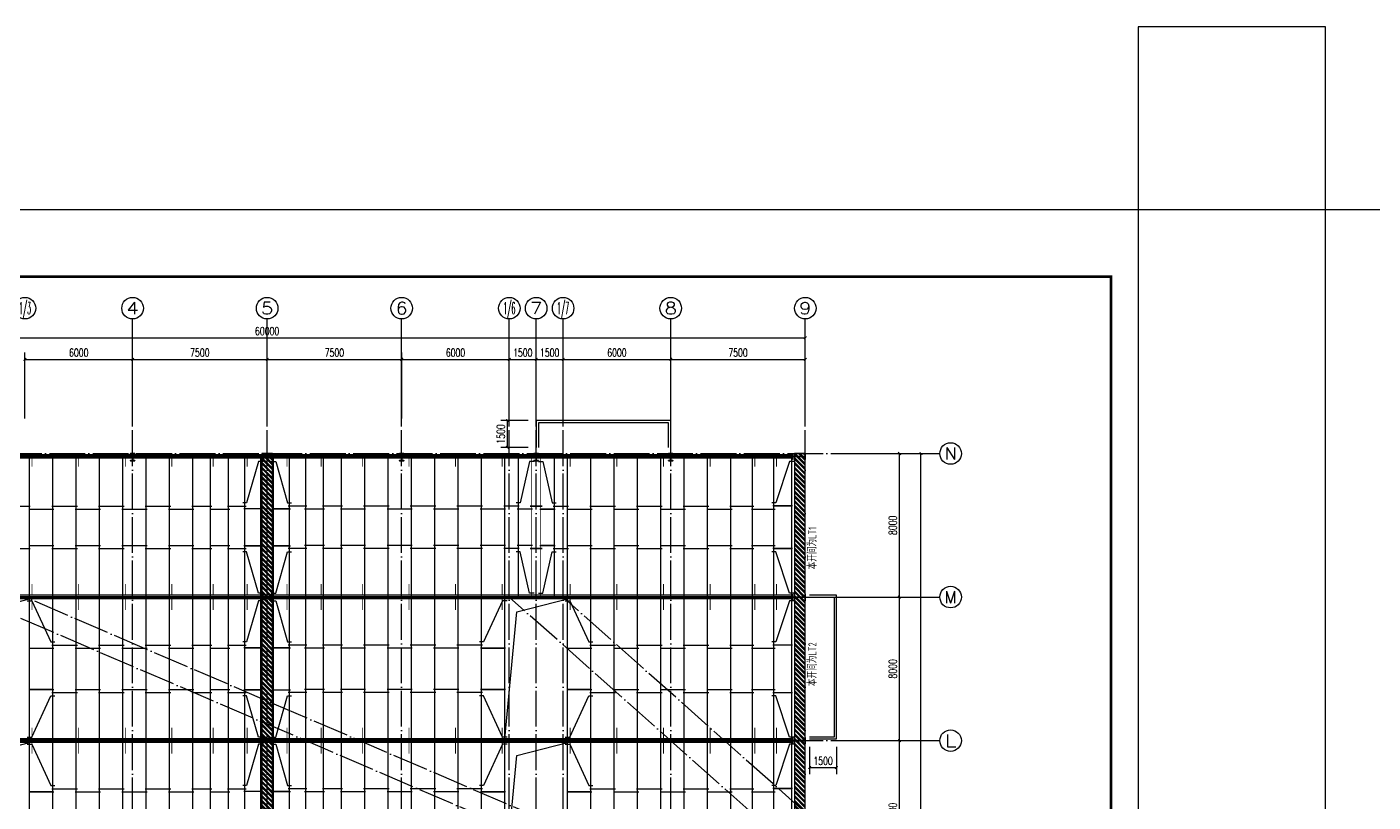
# Model space of a CAD drawing. Extents: x 14475413 to 15955882, y -732572 to -282951.
# Drawn here: x 15319246 to 15394287, y -499855 to -456657 of the extents above; entities that cross this region are included whole.
import ezdxf
from ezdxf.enums import TextEntityAlignment as Align

# ---------------------------------------------------------------- set-up
doc = ezdxf.new("R2010")
doc.units = 0
doc.header["$LTSCALE"] = 1000
doc.header["$MEASUREMENT"] = 0
doc.linetypes.add('DOTE', pattern=[2.42, 2, -0.2, 0.02, -0.2])
for name, color, linetype in [('3T_WOOD', 21, 'Continuous'), ('AXIS', 3, 'Continuous'), ('AXIS_TEXT', 7, 'Continuous'), ('BALCONY', 6, 'Continuous'), ('DOTE', 1, 'DOTE'), ('PUB_DIM', 3, 'Continuous'), ('SURFACE', 6, 'Continuous'), ('TEXT', 7, 'Continuous'), ('TK', 4, 'Continuous'), ('屋面隅撑', 7, 'Continuous'), ('檩条拉条', 253, 'Continuous')]:
    doc.layers.add(name, color=color, linetype=linetype)
doc.layers.add('Pkpm_柱子', color=3, linetype='Continuous', lineweight=35)
doc.styles.add('_TCH_AXIS', font='COMPLEX', dxfattribs={"bigfont": 'GBCBIG'})
doc.styles.add('_TCH_DIM_T3', font='SIMPLEX', dxfattribs={"width": 0.705882, "bigfont": 'GBCBIG'})
doc.styles.add('COMPLEX', font='COMPLEX')
doc.styles.add('TSSD_Label', font='tssdeng.shx', dxfattribs={"width": 0.7, "bigfont": 'hztxt.shx'})
doc.dimstyles.new('_TCH_ARCH&&150', dxfattribs={"dimtxt": 446.25, "dimasz": 150, "dimexe": 375, "dimexo": 450, "dimgap": 150, "dimtad": 1, "dimdec": 0, "dimzin": 0, "dimdsep": 46, "dimtxsty": '_TCH_DIM_T3', "dimblk": 'ARCHTICK', "dimcen": 0.09, "dimclrt": 7, "dimazin": 2, "dimtfac": 1, "dimtdec": 0, "dimtix": 1, "dimtmove": 2, "dimatfit": 3, "dimfxl": 0, "dimtolj": 1, "dimtzin": 0, "dimarcsym": 0})

# ---------------------------------------------------------------- blocks, each defined once
blk = doc.blocks.new('GeYuanFrame_71740722', base_point=(20.09, 4.53))
at = {"layer": 'TK'}
blk.add_lwpolyline([(20.09, 4.53), (20.09, 598.53), (1071.09, 598.53), (1071.09, 4.53)], close=True, dxfattribs=at)
at = {"layer": 'TK', "const_width": 1}
blk.add_lwpolyline([(45.09, 588.53), (1061.09, 588.53), (1061.09, 14.53), (45.09, 14.53)], close=True, dxfattribs=at)
blk = doc.blocks.new('2Q32Q321321321')
at = {"color": 35, "linetype": 'ByBlock', "ltscale": 3}
for p, q in [((15282933, -921496), (15224333, -921496)), ((15282933, -921576), (15224333, -921576)), ((15282933, -921616), (15224333, -921616)), ((15282933, -921696), (15224333, -921696))]:
    blk.add_line(p, q, dxfattribs=at)
blk = doc.blocks.new('_ArchTick')
at = {"color": 0, "linetype": 'ByBlock', "const_width": 0.4}
blk.add_lwpolyline([(-0.5, -0.5), (0.5, 0.5)], dxfattribs=at)
blk = doc.blocks.new('*D1727')
at = {"layer": 'Defpoints', "color": 0}
for p in [(14829123, -206480), (14830723, -206480), (14830723, -207980)]:
    blk.add_point(p, dxfattribs=at)
at = {"layer": 'PUB_DIM', "color": 0, "lineweight": -2}
for p, q in [((14830273, -206480), (14828748, -206480)), ((14829123, -207980), (14829123, -206480)), ((14830273, -207980), (14828748, -207980))]:
    blk.add_line(p, q, dxfattribs=at)
at = {"layer": 'PUB_DIM', "color": 0, "lineweight": -2, "xscale": 150, "yscale": 150, "zscale": 150}
for p, rotation in [((14829123, -206480), 90), ((14829123, -207980), 270)]:
    blk.add_blockref('_ArchTick', p, dxfattribs=dict(at, rotation=rotation))
at = {"layer": 'PUB_DIM', "color": 7, "insert": (14828749, -207230), "char_height": 446.2, "attachment_point": 5, "rotation": 90, "style": '_TCH_DIM_T3'}
blk.add_mtext('\\A1;1500', dxfattribs=at)
blk = doc.blocks.new('*D1728')
at = {"layer": 'Defpoints', "color": 0}
for p in [(14845963, -224220), (14847463, -224220), (14847463, -225820)]:
    blk.add_point(p, dxfattribs=at)
at = {"layer": 'PUB_DIM', "color": 0, "lineweight": -2}
for p, q in [((14845963, -224670), (14845963, -226195)), ((14847463, -224670), (14847463, -226195)), ((14845963, -225820), (14847463, -225820))]:
    blk.add_line(p, q, dxfattribs=at)
at = {"layer": 'PUB_DIM', "color": 0, "lineweight": -2, "xscale": 150, "yscale": 150, "zscale": 150, "rotation": 180}
blk.add_blockref('_ArchTick', (14845963, -225820), dxfattribs=at)
at = {"layer": 'PUB_DIM', "color": 0, "lineweight": -2, "xscale": 150, "yscale": 150, "zscale": 150}
blk.add_blockref('_ArchTick', (14847463, -225820), dxfattribs=at)
at = {"layer": 'PUB_DIM', "color": 7, "insert": (14846713, -225447), "char_height": 446.2, "attachment_point": 5, "style": '_TCH_DIM_T3'}
blk.add_mtext('\\A1;1500', dxfattribs=at)
blk = doc.blocks.new('W34E2Q21321')
at = {"color": 2}
for p, q in [((15303347, -459379), (15304442, -459379)), ((15305628, -459552), (15304320, -459552)), ((15306841, -459385), (15305510, -459385)), ((15308128, -459552), (15306720, -459552)), ((15309441, -459385), (15308010, -459385)), ((15310728, -459552), (15309320, -459552)), ((15312041, -459385), (15310610, -459385)), ((15313328, -459552), (15311920, -459552)), ((15314641, -459385), (15313210, -459385)), ((15315928, -459552), (15314520, -459552)), ((15316691, -459385), (15315838, -459385)), ((15317428, -459552), (15316579, -459552)), ((15317935, -459385), (15317294, -459385)), ((15317935, -459385), (15317294, -459385)), ((15317935, -459385), (15317294, -459385)), ((15317935, -459385), (15317294, -459385)), ((15317298, -459385), (15317939, -459385)), ((15317298, -459385), (15317939, -459385)), ((15317298, -459385), (15317939, -459385)), ((15317298, -459385), (15317939, -459385)), ((15317954, -459385), (15317313, -459385)), ((15317954, -459385), (15317313, -459385)), ((15317954, -459385), (15317313, -459385)), ((15317954, -459385), (15317313, -459385)), ((15317954, -459385), (15317313, -459385)), ((15317954, -459385), (15317313, -459385)), ((15317954, -459385), (15317313, -459385)), ((15317954, -459385), (15317313, -459385)), ((15317317, -459385), (15317958, -459385)), ((15317317, -459385), (15317958, -459385)), ((15317317, -459385), (15317958, -459385)), ((15317317, -459385), (15317958, -459385)), ((15317317, -459385), (15317958, -459385)), ((15317317, -459385), (15317958, -459385)), ((15317317, -459385), (15317958, -459385)), ((15317317, -459385), (15317958, -459385)), ((15317973, -459385), (15317332, -459385)), ((15317973, -459385), (15317332, -459385)), ((15317973, -459385), (15317332, -459385)), ((15317973, -459385), (15317332, -459385)), ((15317336, -459385), (15317977, -459385)), ((15317336, -459385), (15317977, -459385)), ((15317336, -459385), (15317977, -459385)), ((15317336, -459385), (15317977, -459385)), ((15317843, -459552), (15318692, -459552)), ((15318580, -459385), (15319434, -459385)), ((15319343, -459552), (15320752, -459552)), ((15320630, -459385), (15322061, -459385)), ((15321943, -459552), (15323352, -459552)), ((15323230, -459385), (15324661, -459385)), ((15324543, -459552), (15325952, -459552)), ((15325830, -459385), (15327261, -459385)), ((15327143, -459552), (15328552, -459552)), ((15328430, -459385), (15329556, -459385)), ((15329437, -459552), (15330548, -459552)), ((15330430, -459385), (15331471, -459385)), ((15332324, -459537), (15331329, -459537)), ((15303347, -461758), (15304442, -461758)), ((15305628, -461580), (15304320, -461580)), ((15306841, -461747), (15305510, -461747)), ((15308128, -461580), (15306720, -461580)), ((15309441, -461747), (15308010, -461747)), ((15310728, -461580), (15309320, -461580)), ((15312041, -461747), (15310610, -461747)), ((15313328, -461580), (15311920, -461580)), ((15314641, -461747), (15313210, -461747)), ((15315928, -461580), (15314520, -461580)), ((15316691, -461747), (15315838, -461747)), ((15317428, -461580), (15316579, -461580)), ((15317935, -461747), (15317294, -461747)), ((15317935, -461747), (15317294, -461747)), ((15317935, -461747), (15317294, -461747)), ((15317935, -461747), (15317294, -461747)), ((15317298, -461747), (15317939, -461747)), ((15317298, -461747), (15317939, -461747)), ((15317298, -461747), (15317939, -461747)), ((15317298, -461747), (15317939, -461747)), ((15317954, -461747), (15317313, -461747)), ((15317954, -461747), (15317313, -461747)), ((15317954, -461747), (15317313, -461747)), ((15317954, -461747), (15317313, -461747)), ((15317954, -461747), (15317313, -461747)), ((15317954, -461747), (15317313, -461747)), ((15317954, -461747), (15317313, -461747)), ((15317954, -461747), (15317313, -461747)), ((15317317, -461747), (15317958, -461747)), ((15317317, -461747), (15317958, -461747)), ((15317317, -461747), (15317958, -461747)), ((15317317, -461747), (15317958, -461747)), ((15317317, -461747), (15317958, -461747)), ((15317317, -461747), (15317958, -461747)), ((15317317, -461747), (15317958, -461747)), ((15317317, -461747), (15317958, -461747)), ((15317973, -461747), (15317332, -461747)), ((15317973, -461747), (15317332, -461747)), ((15317973, -461747), (15317332, -461747)), ((15317973, -461747), (15317332, -461747)), ((15317336, -461747), (15317977, -461747)), ((15317336, -461747), (15317977, -461747)), ((15317336, -461747), (15317977, -461747)), ((15317336, -461747), (15317977, -461747)), ((15317843, -461580), (15318692, -461580)), ((15318580, -461747), (15319434, -461747)), ((15319343, -461580), (15320752, -461580)), ((15320630, -461747), (15322061, -461747)), ((15321943, -461580), (15323352, -461580)), ((15323230, -461747), (15324661, -461747)), ((15324543, -461580), (15325952, -461580)), ((15325830, -461747), (15327261, -461747)), ((15327143, -461580), (15328552, -461580)), ((15328430, -461747), (15329556, -461747)), ((15329437, -461580), (15330548, -461580)), ((15330430, -461747), (15331471, -461747)), ((15332324, -461604), (15331329, -461604))]:
    blk.add_line(p, q, dxfattribs=at)
at = {"ltscale": 0.5}
for points in [[(15303259, -456900), (15303512, -456900), (15304277, -459200), (15304494, -459200)], [(15317516, -456900), (15317263, -456900), (15316744, -459200), (15316527, -459200)], [(15317755, -456900), (15318008, -456900), (15318527, -459200), (15318744, -459200)], [(15332412, -456900), (15332159, -456900), (15331494, -459200), (15331277, -459200)], [(15303259, -464232), (15303512, -464232), (15304277, -461932), (15304494, -461932)], [(15317516, -464232), (15317263, -464232), (15316744, -461932), (15316527, -461932)], [(15317755, -464232), (15318008, -464232), (15318527, -461932), (15318744, -461932)], [(15332412, -464232), (15332159, -464232), (15331494, -461932), (15331277, -461932)]]:
    blk.add_lwpolyline(points, dxfattribs=at)
at = {"layer": '檩条拉条', "color": 2, "const_width": 80}
for points in [[(15304386, -459379), (15303386, -459379)], [(15316636, -459552), (15317390, -459552)], [(15317857, -459385), (15317357, -459385)], [(15317857, -459385), (15317357, -459385)], [(15317876, -459385), (15317376, -459385)], [(15317876, -459385), (15317376, -459385)], [(15317876, -459385), (15317376, -459385)], [(15317876, -459385), (15317376, -459385)], [(15317376, -459385), (15317876, -459385)], [(15317376, -459385), (15317876, -459385)], [(15317395, -459385), (15317895, -459385)], [(15317395, -459385), (15317895, -459385)], [(15317895, -459385), (15317395, -459385)], [(15317895, -459385), (15317395, -459385)], [(15317395, -459385), (15317895, -459385)], [(15317395, -459385), (15317895, -459385)], [(15317415, -459385), (15317915, -459385)], [(15317415, -459385), (15317915, -459385)], [(15318636, -459552), (15317882, -459552)], [(15331386, -459537), (15332286, -459537)], [(15304386, -461758), (15303386, -461758)], [(15316636, -461580), (15317390, -461580)], [(15317857, -461747), (15317357, -461747)], [(15317857, -461747), (15317357, -461747)], [(15317876, -461747), (15317376, -461747)], [(15317876, -461747), (15317376, -461747)], [(15317876, -461747), (15317376, -461747)], [(15317876, -461747), (15317376, -461747)], [(15317376, -461747), (15317876, -461747)], [(15317376, -461747), (15317876, -461747)], [(15317395, -461747), (15317895, -461747)], [(15317395, -461747), (15317895, -461747)], [(15317895, -461747), (15317395, -461747)], [(15317895, -461747), (15317395, -461747)], [(15317395, -461747), (15317895, -461747)], [(15317395, -461747), (15317895, -461747)], [(15317415, -461747), (15317915, -461747)], [(15317415, -461747), (15317915, -461747)], [(15318636, -461580), (15317882, -461580)], [(15331386, -461604), (15332286, -461604)]]:
    blk.add_lwpolyline(points, dxfattribs=at)
blk = doc.blocks.new('QW321QW321321321')
at = {"color": 2}
for p, q in [((15303347, -491105), (15304442, -491105)), ((15305628, -491284), (15304320, -491284)), ((15306841, -491116), (15305510, -491116)), ((15308128, -491284), (15306720, -491284)), ((15309441, -491116), (15308010, -491116)), ((15310728, -491284), (15309320, -491284)), ((15312041, -491116), (15310610, -491116)), ((15313328, -491284), (15311920, -491284)), ((15314641, -491116), (15313210, -491116)), ((15315924, -491284), (15314529, -491284)), ((15319347, -491284), (15320742, -491284)), ((15320630, -491116), (15322061, -491116)), ((15321943, -491284), (15323352, -491284)), ((15323230, -491116), (15324661, -491116)), ((15324543, -491284), (15325952, -491284)), ((15325830, -491116), (15327261, -491116)), ((15327143, -491284), (15328552, -491284)), ((15328430, -491116), (15329556, -491116)), ((15329437, -491284), (15330548, -491284)), ((15330430, -491116), (15331471, -491116)), ((15332324, -491259), (15331329, -491259)), ((15303347, -493758), (15304442, -493758)), ((15305628, -493580), (15304320, -493580)), ((15306841, -493747), (15305510, -493747)), ((15308128, -493580), (15306720, -493580)), ((15309441, -493747), (15308010, -493747)), ((15310728, -493580), (15309320, -493580)), ((15312041, -493747), (15310610, -493747)), ((15313328, -493580), (15311920, -493580)), ((15314641, -493747), (15313210, -493747)), ((15315924, -493580), (15314529, -493580)), ((15319347, -493580), (15320742, -493580)), ((15320630, -493747), (15322061, -493747)), ((15321943, -493580), (15323352, -493580)), ((15323230, -493747), (15324661, -493747)), ((15324543, -493580), (15325952, -493580)), ((15325830, -493747), (15327261, -493747)), ((15327143, -493580), (15328552, -493580)), ((15328430, -493747), (15329556, -493747)), ((15329437, -493580), (15330548, -493580)), ((15330430, -493747), (15331471, -493747)), ((15332324, -493604), (15331329, -493604)), ((15303347, -499105), (15304442, -499105)), ((15305628, -499284), (15304320, -499284)), ((15306841, -499116), (15305510, -499116)), ((15308128, -499284), (15306720, -499284)), ((15309441, -499116), (15308010, -499116)), ((15310728, -499284), (15309320, -499284)), ((15312041, -499116), (15310610, -499116)), ((15313328, -499284), (15311920, -499284)), ((15314641, -499116), (15313210, -499116)), ((15315924, -499284), (15314529, -499284)), ((15319347, -499284), (15320742, -499284)), ((15320630, -499116), (15322061, -499116)), ((15321943, -499284), (15323352, -499284)), ((15323230, -499116), (15324661, -499116)), ((15324543, -499284), (15325952, -499284)), ((15325830, -499116), (15327261, -499116)), ((15327143, -499284), (15328552, -499284)), ((15328430, -499116), (15329556, -499116)), ((15329437, -499284), (15330548, -499284)), ((15330430, -499116), (15331471, -499116)), ((15332324, -499259), (15331329, -499259))]:
    blk.add_line(p, q, dxfattribs=at)
at = {"ltscale": 0.5}
for points in [[(15303259, -488631), (15303512, -488631), (15304277, -490931), (15304494, -490931)], [(15316012, -488631), (15315759, -488631), (15314694, -490931), (15314477, -490931)], [(15319259, -488631), (15319512, -488631), (15320577, -490931), (15320794, -490931)], [(15332412, -488631), (15332159, -488631), (15331494, -490931), (15331277, -490931)], [(15303259, -496232), (15303512, -496232), (15304277, -493932), (15304494, -493932)], [(15316012, -496232), (15315759, -496232), (15314694, -493932), (15314477, -493932)], [(15319259, -496232), (15319512, -496232), (15320577, -493932), (15320794, -493932)], [(15332412, -496232), (15332159, -496232), (15331494, -493932), (15331277, -493932)], [(15303259, -496631), (15303512, -496631), (15304277, -498931), (15304494, -498931)], [(15316012, -496631), (15315759, -496631), (15314694, -498931), (15314477, -498931)], [(15319259, -496631), (15319512, -496631), (15320577, -498931), (15320794, -498931)], [(15332412, -496631), (15332159, -496631), (15331494, -498931), (15331277, -498931)]]:
    blk.add_lwpolyline(points, dxfattribs=at)
at = {"layer": 'SURFACE'}
for p, q in [((15303386, -576167), (15303386, -480497)), ((15304386, -576167), (15304386, -480497)), ((15305586, -576167), (15305586, -480497)), ((15306786, -576167), (15306786, -480497)), ((15308086, -576167), (15308086, -480497)), ((15309386, -576167), (15309386, -480497)), ((15310686, -576167), (15310686, -480497)), ((15311986, -576167), (15311986, -480497)), ((15313286, -576167), (15313286, -480497)), ((15314586, -576167), (15314586, -480497)), ((15315886, -576167), (15315886, -480497)), ((15316636, -480497), (15316636, -488532)), ((15318636, -480497), (15318636, -488532)), ((15319386, -576167), (15319386, -480497)), ((15320686, -576167), (15320686, -480497)), ((15321986, -576167), (15321986, -480497)), ((15323286, -576167), (15323286, -480497)), ((15324586, -576167), (15324586, -480497)), ((15325886, -576167), (15325886, -480497)), ((15327186, -576167), (15327186, -480497)), ((15328486, -576167), (15328486, -480497)), ((15329486, -576167), (15329486, -480497)), ((15330486, -576167), (15330486, -480497)), ((15331386, -576167), (15331386, -480497)), ((15332286, -576167), (15332286, -480497))]:
    blk.add_line(p, q, dxfattribs=at)
at = {"layer": 'SURFACE', "color": 4, "const_width": 30}
for points in [[(15317386, -480497), (15317386, -488532)], [(15317886, -480497), (15317886, -488532)]]:
    blk.add_lwpolyline(points, dxfattribs=at)
at = {"layer": '屋面隅撑', "color": 3, "const_width": 50}
for points in [[(15304242, -480532), (15304242, -481156)], [(15305442, -480532), (15305442, -481156)], [(15307942, -480532), (15307942, -481156)], [(15310542, -480532), (15310542, -481156)], [(15313142, -480532), (15313142, -481156)], [(15315742, -480532), (15315742, -481156)], [(15319529, -480532), (15319529, -481156)], [(15322129, -480532), (15322129, -481156)], [(15324729, -480532), (15324729, -481156)], [(15327329, -480532), (15327329, -481156)], [(15329629, -480532), (15329629, -481156)], [(15331529, -480532), (15331529, -481156)], [(15304242, -487707), (15304242, -488332)], [(15305442, -487707), (15305442, -488332)], [(15307942, -487707), (15307942, -488332)], [(15310542, -487707), (15310542, -488332)], [(15313142, -487707), (15313142, -488332)], [(15315742, -487707), (15315742, -488332)], [(15319529, -487707), (15319529, -488332)], [(15322129, -487707), (15322129, -488332)], [(15324729, -487707), (15324729, -488332)], [(15327329, -487707), (15327329, -488332)], [(15329629, -487707), (15329629, -488332)], [(15331529, -487707), (15331529, -488332)], [(15304242, -488532), (15304242, -489156)], [(15305442, -488532), (15305442, -489156)], [(15307942, -488532), (15307942, -489156)], [(15310542, -488532), (15310542, -489156)], [(15313142, -488532), (15313142, -489156)], [(15315742, -488532), (15315742, -489156)], [(15319529, -488532), (15319529, -489156)], [(15322129, -488532), (15322129, -489156)], [(15324729, -488532), (15324729, -489156)], [(15327329, -488532), (15327329, -489156)], [(15329629, -488532), (15329629, -489156)], [(15331529, -488532), (15331529, -489156)], [(15304242, -495707), (15304242, -496332)], [(15305442, -495707), (15305442, -496332)], [(15307942, -495707), (15307942, -496332)], [(15310542, -495707), (15310542, -496332)], [(15313142, -495707), (15313142, -496332)], [(15315742, -495707), (15315742, -496332)], [(15319529, -495707), (15319529, -496332)], [(15322129, -495707), (15322129, -496332)], [(15324729, -495707), (15324729, -496332)], [(15327329, -495707), (15327329, -496332)], [(15329629, -495707), (15329629, -496332)], [(15331529, -495707), (15331529, -496332)], [(15304242, -496532), (15304242, -497156)], [(15305442, -496532), (15305442, -497156)], [(15307942, -496532), (15307942, -497156)], [(15310542, -496532), (15310542, -497156)], [(15313142, -496532), (15313142, -497156)], [(15315742, -496532), (15315742, -497156)], [(15319529, -496532), (15319529, -497156)], [(15322129, -496532), (15322129, -497156)], [(15324729, -496532), (15324729, -497156)], [(15327329, -496532), (15327329, -497156)], [(15329629, -496532), (15329629, -497156)], [(15331529, -496532), (15331529, -497156)]]:
    blk.add_lwpolyline(points, dxfattribs=at)
at = {"layer": '檩条拉条', "color": 2, "const_width": 80}
for points in [[(15304386, -491105), (15303386, -491105)], [(15314586, -491284), (15315886, -491284)], [(15320686, -491284), (15319386, -491284)], [(15331386, -491259), (15332286, -491259)], [(15304386, -493758), (15303386, -493758)], [(15314586, -493580), (15315886, -493580)], [(15320686, -493580), (15319386, -493580)], [(15331386, -493604), (15332286, -493604)], [(15304386, -499105), (15303386, -499105)], [(15314586, -499284), (15315886, -499284)], [(15320686, -499284), (15319386, -499284)], [(15331386, -499259), (15332286, -499259)]]:
    blk.add_lwpolyline(points, dxfattribs=at)
blk.add_blockref('W34E2Q21321', (0, -23972))
blk = doc.blocks.new('GeYuanFrame_55736273', base_point=(20.09, 4.53))
at = {"layer": 'TK'}
blk.add_lwpolyline([(20.09, 4.53), (20.09, 598.53), (1071.09, 598.53), (1071.09, 4.53)], close=True, dxfattribs=at)
blk = doc.blocks.new('_AXISO')
blk.add_circle((0, 0), 0.5)
at = {"layer": 'AXIS_TEXT', "style": 'COMPLEX', "width": 1.041667}
blk.add_attdef('A', text='', height=0.56, dxfattribs=at).set_placement((-0.25, -0.28), (0.25, -0.28), align=Align.FIT)
blk = doc.blocks.new('*D1035')
at = {"layer": 'AXIS', "color": 0, "lineweight": -2}
for p, q in [((15364586, -480432), (15369461, -480432)), ((15369086, -576432), (15369086, -480432)), ((15364586, -576432), (15369461, -576432))]:
    blk.add_line(p, q, dxfattribs=at)
at = {"layer": 'Defpoints', "color": 0}
for p in [(15364136, -480432), (15369086, -480432), (15364136, -576432)]:
    blk.add_point(p, dxfattribs=at)
at = {"layer": 'AXIS', "color": 0, "lineweight": -2, "xscale": 150, "yscale": 150, "zscale": 150}
for p, rotation in [((15369086, -480432), 90), ((15369086, -576432), 270)]:
    blk.add_blockref('_ArchTick', p, dxfattribs=dict(at, rotation=rotation))
at = {"layer": 'AXIS', "color": 7, "insert": (15368713, -528432), "char_height": 446.2, "attachment_point": 5, "rotation": 90, "style": '_TCH_DIM_T3'}
blk.add_mtext('\\A1;96000', dxfattribs=at)
blk = doc.blocks.new('*D1045')
at = {"layer": 'AXIS', "color": 0, "lineweight": -2}
for p, q in [((15364586, -496432), (15368261, -496432)), ((15367886, -504432), (15367886, -496432)), ((15364586, -504432), (15368261, -504432))]:
    blk.add_line(p, q, dxfattribs=at)
at = {"layer": 'Defpoints', "color": 0}
for p in [(15364136, -496432), (15367886, -496432), (15364136, -504432)]:
    blk.add_point(p, dxfattribs=at)
at = {"layer": 'AXIS', "color": 0, "lineweight": -2, "xscale": 150, "yscale": 150, "zscale": 150}
for p, rotation in [((15367886, -496432), 90), ((15367886, -504432), 270)]:
    blk.add_blockref('_ArchTick', p, dxfattribs=dict(at, rotation=rotation))
at = {"layer": 'AXIS', "color": 7, "insert": (15367513, -500432), "char_height": 446.2, "attachment_point": 5, "rotation": 90, "style": '_TCH_DIM_T3'}
blk.add_mtext('\\A1;8000', dxfattribs=at)
blk = doc.blocks.new('*D1046')
at = {"layer": 'AXIS', "color": 0, "lineweight": -2}
for p, q in [((15364586, -488432), (15368261, -488432)), ((15367886, -496432), (15367886, -488432)), ((15364586, -496432), (15368261, -496432))]:
    blk.add_line(p, q, dxfattribs=at)
at = {"layer": 'Defpoints', "color": 0}
for p in [(15364136, -488432), (15367886, -488432), (15364136, -496432)]:
    blk.add_point(p, dxfattribs=at)
at = {"layer": 'AXIS', "color": 0, "lineweight": -2, "xscale": 150, "yscale": 150, "zscale": 150}
for p, rotation in [((15367886, -488432), 90), ((15367886, -496432), 270)]:
    blk.add_blockref('_ArchTick', p, dxfattribs=dict(at, rotation=rotation))
at = {"layer": 'AXIS', "color": 7, "insert": (15367513, -492432), "char_height": 446.2, "attachment_point": 5, "rotation": 90, "style": '_TCH_DIM_T3'}
blk.add_mtext('\\A1;8000', dxfattribs=at)
blk = doc.blocks.new('*D1047')
at = {"layer": 'AXIS', "color": 0, "lineweight": -2}
for p, q in [((15364586, -480432), (15368261, -480432)), ((15367886, -488432), (15367886, -480432)), ((15364586, -488432), (15368261, -488432))]:
    blk.add_line(p, q, dxfattribs=at)
at = {"layer": 'Defpoints', "color": 0}
for p in [(15364136, -480432), (15367886, -480432), (15364136, -488432)]:
    blk.add_point(p, dxfattribs=at)
at = {"layer": 'AXIS', "color": 0, "lineweight": -2, "xscale": 150, "yscale": 150, "zscale": 150}
for p, rotation in [((15367886, -480432), 90), ((15367886, -488432), 270)]:
    blk.add_blockref('_ArchTick', p, dxfattribs=dict(at, rotation=rotation))
at = {"layer": 'AXIS', "color": 7, "insert": (15367513, -484432), "char_height": 446.2, "attachment_point": 5, "rotation": 90, "style": '_TCH_DIM_T3'}
blk.add_mtext('\\A1;8000', dxfattribs=at)
blk = doc.blocks.new('*D1061')
at = {"layer": 'AXIS', "color": 0, "lineweight": -2}
for p, q in [((15302636, -478482), (15302636, -473607)), ((15302636, -473982), (15362636, -473982)), ((15362636, -478482), (15362636, -473607))]:
    blk.add_line(p, q, dxfattribs=at)
at = {"layer": 'Defpoints', "color": 0}
for p in [(15362636, -473982), (15302636, -478932), (15362636, -478932)]:
    blk.add_point(p, dxfattribs=at)
at = {"layer": 'AXIS', "color": 0, "lineweight": -2, "xscale": 150, "yscale": 150, "zscale": 150, "rotation": 180}
blk.add_blockref('_ArchTick', (15302636, -473982), dxfattribs=at)
at = {"layer": 'AXIS', "color": 0, "lineweight": -2, "xscale": 150, "yscale": 150, "zscale": 150}
blk.add_blockref('_ArchTick', (15362636, -473982), dxfattribs=at)
at = {"layer": 'AXIS', "color": 7, "insert": (15332636, -473608), "char_height": 446.2, "attachment_point": 5, "style": '_TCH_DIM_T3'}
blk.add_mtext('\\A1;60000', dxfattribs=at)
blk = doc.blocks.new('*D1066')
at = {"layer": 'AXIS', "color": 0, "lineweight": -2}
for p, q in [((15319136, -478482), (15319136, -474807)), ((15325136, -478482), (15325136, -474807)), ((15319136, -475182), (15325136, -475182))]:
    blk.add_line(p, q, dxfattribs=at)
at = {"layer": 'Defpoints', "color": 0}
for p in [(15325136, -475182), (15319136, -478932), (15325136, -478932)]:
    blk.add_point(p, dxfattribs=at)
at = {"layer": 'AXIS', "color": 0, "lineweight": -2, "xscale": 150, "yscale": 150, "zscale": 150, "rotation": 180}
blk.add_blockref('_ArchTick', (15319136, -475182), dxfattribs=at)
at = {"layer": 'AXIS', "color": 0, "lineweight": -2, "xscale": 150, "yscale": 150, "zscale": 150}
blk.add_blockref('_ArchTick', (15325136, -475182), dxfattribs=at)
at = {"layer": 'AXIS', "color": 7, "insert": (15322136, -474808), "char_height": 446.2, "attachment_point": 5, "style": '_TCH_DIM_T3'}
blk.add_mtext('\\A1;6000', dxfattribs=at)
blk = doc.blocks.new('*D1067')
at = {"layer": 'AXIS', "color": 0, "lineweight": -2}
for p, q in [((15325136, -478482), (15325136, -474807)), ((15332636, -478482), (15332636, -474807)), ((15325136, -475182), (15332636, -475182))]:
    blk.add_line(p, q, dxfattribs=at)
at = {"layer": 'Defpoints', "color": 0}
for p in [(15332636, -475182), (15325136, -478932), (15332636, -478932)]:
    blk.add_point(p, dxfattribs=at)
at = {"layer": 'AXIS', "color": 0, "lineweight": -2, "xscale": 150, "yscale": 150, "zscale": 150, "rotation": 180}
blk.add_blockref('_ArchTick', (15325136, -475182), dxfattribs=at)
at = {"layer": 'AXIS', "color": 0, "lineweight": -2, "xscale": 150, "yscale": 150, "zscale": 150}
blk.add_blockref('_ArchTick', (15332636, -475182), dxfattribs=at)
at = {"layer": 'AXIS', "color": 7, "insert": (15328886, -474808), "char_height": 446.2, "attachment_point": 5, "style": '_TCH_DIM_T3'}
blk.add_mtext('\\A1;7500', dxfattribs=at)
blk = doc.blocks.new('*D1068')
at = {"layer": 'AXIS', "color": 0, "lineweight": -2}
for p, q in [((15332636, -478482), (15332636, -474807)), ((15340136, -478482), (15340136, -474807)), ((15332636, -475182), (15340136, -475182))]:
    blk.add_line(p, q, dxfattribs=at)
at = {"layer": 'Defpoints', "color": 0}
for p in [(15340136, -475182), (15332636, -478932), (15340136, -478932)]:
    blk.add_point(p, dxfattribs=at)
at = {"layer": 'AXIS', "color": 0, "lineweight": -2, "xscale": 150, "yscale": 150, "zscale": 150, "rotation": 180}
blk.add_blockref('_ArchTick', (15332636, -475182), dxfattribs=at)
at = {"layer": 'AXIS', "color": 0, "lineweight": -2, "xscale": 150, "yscale": 150, "zscale": 150}
blk.add_blockref('_ArchTick', (15340136, -475182), dxfattribs=at)
at = {"layer": 'AXIS', "color": 7, "insert": (15336386, -474808), "char_height": 446.2, "attachment_point": 5, "style": '_TCH_DIM_T3'}
blk.add_mtext('\\A1;7500', dxfattribs=at)
blk = doc.blocks.new('*D1069')
at = {"layer": 'AXIS', "color": 0, "lineweight": -2}
for p, q in [((15340136, -478482), (15340136, -474807)), ((15346136, -478482), (15346136, -474807)), ((15340136, -475182), (15346136, -475182))]:
    blk.add_line(p, q, dxfattribs=at)
at = {"layer": 'Defpoints', "color": 0}
for p in [(15346136, -475182), (15340136, -478932), (15346136, -478932)]:
    blk.add_point(p, dxfattribs=at)
at = {"layer": 'AXIS', "color": 0, "lineweight": -2, "xscale": 150, "yscale": 150, "zscale": 150, "rotation": 180}
blk.add_blockref('_ArchTick', (15340136, -475182), dxfattribs=at)
at = {"layer": 'AXIS', "color": 0, "lineweight": -2, "xscale": 150, "yscale": 150, "zscale": 150}
blk.add_blockref('_ArchTick', (15346136, -475182), dxfattribs=at)
at = {"layer": 'AXIS', "color": 7, "insert": (15343136, -474808), "char_height": 446.2, "attachment_point": 5, "style": '_TCH_DIM_T3'}
blk.add_mtext('\\A1;6000', dxfattribs=at)
blk = doc.blocks.new('*D1070')
at = {"layer": 'AXIS', "color": 0, "lineweight": -2}
for p, q in [((15346136, -478482), (15346136, -474807)), ((15347636, -478482), (15347636, -474807)), ((15346136, -475182), (15347636, -475182))]:
    blk.add_line(p, q, dxfattribs=at)
at = {"layer": 'Defpoints', "color": 0}
for p in [(15347636, -475182), (15346136, -478932), (15347636, -478932)]:
    blk.add_point(p, dxfattribs=at)
at = {"layer": 'AXIS', "color": 0, "lineweight": -2, "xscale": 150, "yscale": 150, "zscale": 150, "rotation": 180}
blk.add_blockref('_ArchTick', (15346136, -475182), dxfattribs=at)
at = {"layer": 'AXIS', "color": 0, "lineweight": -2, "xscale": 150, "yscale": 150, "zscale": 150}
blk.add_blockref('_ArchTick', (15347636, -475182), dxfattribs=at)
at = {"layer": 'AXIS', "color": 7, "insert": (15346886, -474808), "char_height": 446.2, "attachment_point": 5, "style": '_TCH_DIM_T3'}
blk.add_mtext('\\A1;1500', dxfattribs=at)
blk = doc.blocks.new('*D1071')
at = {"layer": 'AXIS', "color": 0, "lineweight": -2}
for p, q in [((15347636, -478482), (15347636, -474807)), ((15349136, -478482), (15349136, -474807)), ((15347636, -475182), (15349136, -475182))]:
    blk.add_line(p, q, dxfattribs=at)
at = {"layer": 'Defpoints', "color": 0}
for p in [(15349136, -475182), (15347636, -478932), (15349136, -478932)]:
    blk.add_point(p, dxfattribs=at)
at = {"layer": 'AXIS', "color": 0, "lineweight": -2, "xscale": 150, "yscale": 150, "zscale": 150, "rotation": 180}
blk.add_blockref('_ArchTick', (15347636, -475182), dxfattribs=at)
at = {"layer": 'AXIS', "color": 0, "lineweight": -2, "xscale": 150, "yscale": 150, "zscale": 150}
blk.add_blockref('_ArchTick', (15349136, -475182), dxfattribs=at)
at = {"layer": 'AXIS', "color": 7, "insert": (15348386, -474808), "char_height": 446.2, "attachment_point": 5, "style": '_TCH_DIM_T3'}
blk.add_mtext('\\A1;1500', dxfattribs=at)
blk = doc.blocks.new('*D1072')
at = {"layer": 'AXIS', "color": 0, "lineweight": -2}
for p, q in [((15349136, -478482), (15349136, -474807)), ((15355136, -478482), (15355136, -474807)), ((15349136, -475182), (15355136, -475182))]:
    blk.add_line(p, q, dxfattribs=at)
at = {"layer": 'Defpoints', "color": 0}
for p in [(15355136, -475182), (15349136, -478932), (15355136, -478932)]:
    blk.add_point(p, dxfattribs=at)
at = {"layer": 'AXIS', "color": 0, "lineweight": -2, "xscale": 150, "yscale": 150, "zscale": 150, "rotation": 180}
blk.add_blockref('_ArchTick', (15349136, -475182), dxfattribs=at)
at = {"layer": 'AXIS', "color": 0, "lineweight": -2, "xscale": 150, "yscale": 150, "zscale": 150}
blk.add_blockref('_ArchTick', (15355136, -475182), dxfattribs=at)
at = {"layer": 'AXIS', "color": 7, "insert": (15352136, -474808), "char_height": 446.2, "attachment_point": 5, "style": '_TCH_DIM_T3'}
blk.add_mtext('\\A1;6000', dxfattribs=at)
blk = doc.blocks.new('*D1073')
at = {"layer": 'AXIS', "color": 0, "lineweight": -2}
for p, q in [((15355136, -478482), (15355136, -474807)), ((15362636, -478482), (15362636, -474807)), ((15355136, -475182), (15362636, -475182))]:
    blk.add_line(p, q, dxfattribs=at)
at = {"layer": 'Defpoints', "color": 0}
for p in [(15362636, -475182), (15355136, -478932), (15362636, -478932)]:
    blk.add_point(p, dxfattribs=at)
at = {"layer": 'AXIS', "color": 0, "lineweight": -2, "xscale": 150, "yscale": 150, "zscale": 150, "rotation": 180}
blk.add_blockref('_ArchTick', (15355136, -475182), dxfattribs=at)
at = {"layer": 'AXIS', "color": 0, "lineweight": -2, "xscale": 150, "yscale": 150, "zscale": 150}
blk.add_blockref('_ArchTick', (15362636, -475182), dxfattribs=at)
at = {"layer": 'AXIS', "color": 7, "insert": (15358886, -474808), "char_height": 446.2, "attachment_point": 5, "style": '_TCH_DIM_T3'}
blk.add_mtext('\\A1;7500', dxfattribs=at)
blk = doc.blocks.new('3QW2QW32132131')
at = {"ltscale": 0.5}
for points in [[(14838222.6, -207980.3), (14838222.6, -206480.3), (14830722.6, -206480.3), (14830722.6, -207980.3)], [(14838102.6, -207980.3), (14838102.6, -206600.3), (14830842.6, -206600.3), (14830842.6, -207980.3)], [(14845962.6, -224220.3), (14847462.6, -224220.3), (14847462.6, -216220.3), (14845962.6, -216220.3)], [(14845962.6, -224100.3), (14847342.6, -224100.3), (14847342.6, -216340.3), (14845962.6, -216340.3)]]:
    blk.add_lwpolyline(points, dxfattribs=at)
at = {"layer": 'PUB_DIM'}
for p1, p2, distance, picture, middle in [((14830722.6, -207980.3), (14830722.6, -206480.3), 1600, '*D1727', (14828749.5, -207230.3)), ((14845962.6, -224220.3), (14847462.6, -224220.3), -1600, '*D1728', (14846712.6, -225447.2))]:
    dim = blk.add_aligned_dim(p1=p1, p2=p2, distance=distance, text='1500', dimstyle='_TCH_ARCH&&150', dxfattribs=at)
    dim.commit()
    dim.dimension.update_dxf_attribs({"geometry": picture, "text_midpoint": middle})

msp = doc.modelspace()

# ---------------------------------------------------------------- hatches: boundary and pattern name
at = {"ltscale": 0.5}
h = msp.add_hatch(dxfattribs=at)
h.set_pattern_fill('金属', color=1, scale=75, angle=-270, style=0)
h.set_pattern_definition([(135, (15446523.23, -1626421.2), (-132.58252, -132.58252), []), (135, (15446523.23, -1626332.82), (-132.58252, -132.58252), [])])
h.paths.add_polyline_path([(15332935.7, -576431.6), (15332935.7, -480431.6), (15332335.7, -480431.6), (15332335.7, -576431.6)])
h = msp.add_hatch(dxfattribs=at)
h.set_pattern_fill('金属', color=1, scale=75, angle=-270, style=0)
h.set_pattern_definition([(135, (15476223.23, -1626421.2), (-132.58252, -132.58252), []), (135, (15476223.23, -1626332.82), (-132.58252, -132.58252), [])])
h.paths.add_polyline_path([(15362635.7, -576431.6), (15362635.7, -480431.6), (15362035.7, -480431.6), (15362035.7, -576431.6)])
at = {"layer": 'Pkpm_柱子'}
for points in [[(15325260.7, -480431.6), (15325260.7, -480443.6), (15325140.7, -480443.6), (15325140.7, -480819.6), (15325260.7, -480819.6), (15325260.7, -480831.6), (15325010.7, -480831.6), (15325010.7, -480819.6), (15325130.7, -480819.6), (15325130.7, -480443.6), (15325010.7, -480443.6), (15325010.7, -480431.6)], [(15332385.7, -480431.6), (15332397.7, -480431.6), (15332397.7, -480591.6), (15332873.7, -480591.6), (15332873.7, -480431.6), (15332885.7, -480431.6), (15332885.7, -480761.6), (15332873.7, -480761.6), (15332873.7, -480601.6), (15332397.7, -480601.6), (15332397.7, -480761.6), (15332385.7, -480761.6)], [(15340260.7, -480431.6), (15340260.7, -480443.6), (15340140.7, -480443.6), (15340140.7, -480819.6), (15340260.7, -480819.6), (15340260.7, -480831.6), (15340010.7, -480831.6), (15340010.7, -480819.6), (15340130.7, -480819.6), (15340130.7, -480443.6), (15340010.7, -480443.6), (15340010.7, -480431.6)], [(15347760.7, -480431.6), (15347760.7, -480443.6), (15347640.7, -480443.6), (15347640.7, -480819.6), (15347760.7, -480819.6), (15347760.7, -480831.6), (15347510.7, -480831.6), (15347510.7, -480819.6), (15347630.7, -480819.6), (15347630.7, -480443.6), (15347510.7, -480443.6), (15347510.7, -480431.6)], [(15355260.7, -480431.6), (15355260.7, -480443.6), (15355140.7, -480443.6), (15355140.7, -480819.6), (15355260.7, -480819.6), (15355260.7, -480831.6), (15355010.7, -480831.6), (15355010.7, -480819.6), (15355130.7, -480819.6), (15355130.7, -480443.6), (15355010.7, -480443.6), (15355010.7, -480431.6)], [(15361935.7, -480431.6), (15361947.7, -480431.6), (15361947.7, -480591.6), (15362623.7, -480591.6), (15362623.7, -480431.6), (15362635.7, -480431.6), (15362635.7, -480761.6), (15362623.7, -480761.6), (15362623.7, -480601.6), (15361947.7, -480601.6), (15361947.7, -480761.6), (15361935.7, -480761.6)], [(15332385.7, -488266.6), (15332397.7, -488266.6), (15332397.7, -488426.6), (15332873.7, -488426.6), (15332873.7, -488266.6), (15332885.7, -488266.6), (15332885.7, -488596.6), (15332873.7, -488596.6), (15332873.7, -488436.6), (15332397.7, -488436.6), (15332397.7, -488596.6), (15332385.7, -488596.6)], [(15361935.7, -488266.6), (15361947.7, -488266.6), (15361947.7, -488426.6), (15362623.7, -488426.6), (15362623.7, -488266.6), (15362635.7, -488266.6), (15362635.7, -488596.6), (15362623.7, -488596.6), (15362623.7, -488436.6), (15361947.7, -488436.6), (15361947.7, -488596.6), (15361935.7, -488596.6)], [(15332385.7, -496266.6), (15332397.7, -496266.6), (15332397.7, -496426.6), (15332873.7, -496426.6), (15332873.7, -496266.6), (15332885.7, -496266.6), (15332885.7, -496596.6), (15332873.7, -496596.6), (15332873.7, -496436.6), (15332397.7, -496436.6), (15332397.7, -496596.6), (15332385.7, -496596.6)], [(15361935.7, -496266.6), (15361947.7, -496266.6), (15361947.7, -496426.6), (15362623.7, -496426.6), (15362623.7, -496266.6), (15362635.7, -496266.6), (15362635.7, -496596.6), (15362623.7, -496596.6), (15362623.7, -496436.6), (15361947.7, -496436.6), (15361947.7, -496596.6), (15361935.7, -496596.6)]]:
    msp.add_hatch(color=256, dxfattribs=at).paths.add_polyline_path(points)

# ---------------------------------------------------------------- linework, layer by layer
for points in [[(15332935.7, -576431.6), (15332935.7, -480431.6), (15332335.7, -480431.6), (15332335.7, -576431.6)], [(15362635.7, -576431.6), (15362635.7, -480431.6), (15362035.7, -480431.6), (15362035.7, -576431.6)]]:
    msp.add_lwpolyline(points, close=True)
at = {"layer": '3T_WOOD', "ltscale": 0.5}
for points in [[(15315885.7, -496331.6), (15316559.6, -489258.2), (15319385.7, -488531.6)], [(15345885.7, -496331.6), (15346559.6, -489258.2), (15349385.7, -488531.6)], [(15315885.7, -504331.6), (15316559.6, -497258.2), (15319385.7, -496531.6)], [(15345885.7, -504331.6), (15346559.6, -497258.2), (15349385.7, -496531.6)]]:
    msp.add_lwpolyline(points, dxfattribs=at)
at = {"layer": 'AXIS'}
for p, q in [((15325135.7, -478931.6), (15325135.7, -472931.6)), ((15332635.7, -478931.6), (15332635.7, -472931.6)), ((15340135.7, -478931.6), (15340135.7, -472931.6)), ((15346135.7, -478931.6), (15346135.7, -472931.6)), ((15347635.7, -478931.6), (15347635.7, -472931.6)), ((15349135.7, -478931.6), (15349135.7, -472931.6)), ((15355135.7, -478931.6), (15355135.7, -472931.6)), ((15362635.7, -478931.6), (15362635.7, -472931.6)), ((15364135.7, -480431.6), (15370135.7, -480431.6)), ((15364135.7, -488431.6), (15370135.7, -488431.6)), ((15364135.7, -496431.6), (15370135.7, -496431.6))]:
    msp.add_line(p, q, dxfattribs=at)
at = {"layer": 'BALCONY', "ltscale": 0.5}
msp.add_lwpolyline([(15381185.7, -466825.4), (15391640.1, -466825.4), (15391640.1, -456657.1), (15381185.7, -456657.1)], close=True, dxfattribs=at)
at = {"layer": 'DOTE'}
for p, q in [((15325135.7, -577931.6), (15325135.7, -478931.6)), ((15332635.7, -577931.6), (15332635.7, -478931.6)), ((15340135.7, -577931.6), (15340135.7, -478931.6)), ((15346135.7, -577931.6), (15346135.7, -478931.6)), ((15347635.7, -577931.6), (15347635.7, -478931.6)), ((15349135.7, -577931.6), (15349135.7, -478931.6)), ((15355135.7, -577931.6), (15355135.7, -478931.6)), ((15362635.7, -577931.6), (15362635.7, -478931.6)), ((15301135.7, -480431.6), (15364135.7, -480431.6)), ((15301135.7, -488431.6), (15364135.7, -488431.6)), ((15374120.4, -513311.6), (15316135.7, -488431.6)), ((15377120.4, -513311.6), (15319135.7, -488431.6)), ((15374120.4, -513311.6), (15346135.7, -488431.6)), ((15377120.4, -513311.6), (15349135.7, -488431.6)), ((15301135.7, -496431.6), (15364135.7, -496431.6))]:
    msp.add_line(p, q, dxfattribs=at)
at = {"layer": 'Pkpm_柱子'}
for points in [[(15325260.7, -480431.6), (15325260.7, -480443.6), (15325140.7, -480443.6), (15325140.7, -480819.6), (15325260.7, -480819.6), (15325260.7, -480831.6), (15325010.7, -480831.6), (15325010.7, -480819.6), (15325130.7, -480819.6), (15325130.7, -480443.6), (15325010.7, -480443.6), (15325010.7, -480431.6)], [(15332385.7, -480431.6), (15332397.7, -480431.6), (15332397.7, -480591.6), (15332873.7, -480591.6), (15332873.7, -480431.6), (15332885.7, -480431.6), (15332885.7, -480761.6), (15332873.7, -480761.6), (15332873.7, -480601.6), (15332397.7, -480601.6), (15332397.7, -480761.6), (15332385.7, -480761.6)], [(15340260.7, -480431.6), (15340260.7, -480443.6), (15340140.7, -480443.6), (15340140.7, -480819.6), (15340260.7, -480819.6), (15340260.7, -480831.6), (15340010.7, -480831.6), (15340010.7, -480819.6), (15340130.7, -480819.6), (15340130.7, -480443.6), (15340010.7, -480443.6), (15340010.7, -480431.6)], [(15347760.7, -480431.6), (15347760.7, -480443.6), (15347640.7, -480443.6), (15347640.7, -480819.6), (15347760.7, -480819.6), (15347760.7, -480831.6), (15347510.7, -480831.6), (15347510.7, -480819.6), (15347630.7, -480819.6), (15347630.7, -480443.6), (15347510.7, -480443.6), (15347510.7, -480431.6)], [(15355260.7, -480431.6), (15355260.7, -480443.6), (15355140.7, -480443.6), (15355140.7, -480819.6), (15355260.7, -480819.6), (15355260.7, -480831.6), (15355010.7, -480831.6), (15355010.7, -480819.6), (15355130.7, -480819.6), (15355130.7, -480443.6), (15355010.7, -480443.6), (15355010.7, -480431.6)], [(15361935.7, -480431.6), (15361947.7, -480431.6), (15361947.7, -480591.6), (15362623.7, -480591.6), (15362623.7, -480431.6), (15362635.7, -480431.6), (15362635.7, -480761.6), (15362623.7, -480761.6), (15362623.7, -480601.6), (15361947.7, -480601.6), (15361947.7, -480761.6), (15361935.7, -480761.6)], [(15332385.7, -488266.6), (15332397.7, -488266.6), (15332397.7, -488426.6), (15332873.7, -488426.6), (15332873.7, -488266.6), (15332885.7, -488266.6), (15332885.7, -488596.6), (15332873.7, -488596.6), (15332873.7, -488436.6), (15332397.7, -488436.6), (15332397.7, -488596.6), (15332385.7, -488596.6)], [(15361935.7, -488266.6), (15361947.7, -488266.6), (15361947.7, -488426.6), (15362623.7, -488426.6), (15362623.7, -488266.6), (15362635.7, -488266.6), (15362635.7, -488596.6), (15362623.7, -488596.6), (15362623.7, -488436.6), (15361947.7, -488436.6), (15361947.7, -488596.6), (15361935.7, -488596.6)], [(15332385.7, -496266.6), (15332397.7, -496266.6), (15332397.7, -496426.6), (15332873.7, -496426.6), (15332873.7, -496266.6), (15332885.7, -496266.6), (15332885.7, -496596.6), (15332873.7, -496596.6), (15332873.7, -496436.6), (15332397.7, -496436.6), (15332397.7, -496596.6), (15332385.7, -496596.6)], [(15361935.7, -496266.6), (15361947.7, -496266.6), (15361947.7, -496426.6), (15362623.7, -496426.6), (15362623.7, -496266.6), (15362635.7, -496266.6), (15362635.7, -496596.6), (15362623.7, -496596.6), (15362623.7, -496436.6), (15361947.7, -496436.6), (15361947.7, -496596.6), (15361935.7, -496596.6)]]:
    msp.add_lwpolyline(points, close=True, dxfattribs=at)

# ---------------------------------------------------------------- block references
at = {"xscale": 150, "yscale": 150, "zscale": 150, "rotation": 270}
msp.add_blockref('GeYuanFrame_71740722', (15292085.7, -466825.4), dxfattribs=at)
at = {"xscale": 150, "yscale": 150, "zscale": 150}
msp.add_blockref('GeYuanFrame_55736273', (15391640.1, -555925.4), dxfattribs=at)
for name, p in [('3QW2QW32132131', (516913.1, -272111.3)), ('QW321QW321321321', (0, 0))]:
    msp.add_blockref(name, p)
at = {"xscale": -1}
msp.add_blockref('QW321QW321321321', (30665271.3, 0), dxfattribs=at)
at = {"layer": '3T_WOOD'}
for p in [(79002.9, 440999.2), (79002.9, 433164.2), (79002.9, 425164.2)]:
    msp.add_blockref('2Q32Q321321321', p, dxfattribs=at)
at = {"layer": 'AXIS'}
ref = msp.add_blockref('_AXISO', (15319135.7, -472331.6), dxfattribs=dict(at, xscale=1200, yscale=1200, zscale=1200))
ref.add_attrib('A', '1/3', dxfattribs={"layer": 'AXIS_TEXT', "ltscale": 0.5, "height": 678.82, "style": '_TCH_AXIS', "width": 0.411765}).set_placement((15318796.2, -472671), (15319475.1, -472671), align=Align.FIT)
ref = msp.add_blockref('_AXISO', (15325135.7, -472331.6), dxfattribs=dict(at, xscale=1200, yscale=1200, zscale=1200))
ref.add_attrib('A', '4', dxfattribs={"layer": 'AXIS_TEXT', "ltscale": 0.5, "height": 678.8, "style": '_TCH_AXIS', "width": 1.3125}).set_placement((15324796.2, -472671), (15325475.1, -472671), align=Align.FIT)
ref = msp.add_blockref('_AXISO', (15332635.7, -472331.6), dxfattribs=dict(at, xscale=1200, yscale=1200, zscale=1200))
ref.add_attrib('A', '5', dxfattribs={"layer": 'AXIS_TEXT', "ltscale": 0.5, "height": 678.8, "style": '_TCH_AXIS', "width": 1.5}).set_placement((15332296.2, -472671), (15332975.1, -472671), align=Align.FIT)
ref = msp.add_blockref('_AXISO', (15340135.7, -472331.6), dxfattribs=dict(at, xscale=1200, yscale=1200, zscale=1200))
ref.add_attrib('A', '6', dxfattribs={"layer": 'AXIS_TEXT', "ltscale": 0.5, "height": 678.8, "style": '_TCH_AXIS', "width": 1.5}).set_placement((15339796.2, -472671), (15340475.1, -472671), align=Align.FIT)
ref = msp.add_blockref('_AXISO', (15346135.7, -472331.6), dxfattribs=dict(at, xscale=1200, yscale=1200, zscale=1200))
ref.add_attrib('A', '1/6', dxfattribs={"layer": 'AXIS_TEXT', "ltscale": 0.5, "height": 678.82, "style": '_TCH_AXIS', "width": 0.411765}).set_placement((15345796.2, -472671), (15346475.1, -472671), align=Align.FIT)
ref = msp.add_blockref('_AXISO', (15347635.7, -472331.6), dxfattribs=dict(at, xscale=1200, yscale=1200, zscale=1200))
ref.add_attrib('A', '7', dxfattribs={"layer": 'AXIS_TEXT', "ltscale": 0.5, "height": 678.8, "style": '_TCH_AXIS', "width": 1.5}).set_placement((15347296.2, -472671), (15347975.1, -472671), align=Align.FIT)
ref = msp.add_blockref('_AXISO', (15349135.7, -472331.6), dxfattribs=dict(at, xscale=1200, yscale=1200, zscale=1200))
ref.add_attrib('A', '1/7', dxfattribs={"layer": 'AXIS_TEXT', "ltscale": 0.5, "height": 678.82, "style": '_TCH_AXIS', "width": 0.411765}).set_placement((15348796.2, -472671), (15349475.1, -472671), align=Align.FIT)
ref = msp.add_blockref('_AXISO', (15355135.7, -472331.6), dxfattribs=dict(at, xscale=1200, yscale=1200, zscale=1200))
ref.add_attrib('A', '8', dxfattribs={"layer": 'AXIS_TEXT', "ltscale": 0.5, "height": 678.8, "style": '_TCH_AXIS', "width": 1.5}).set_placement((15354796.2, -472671), (15355475.1, -472671), align=Align.FIT)
ref = msp.add_blockref('_AXISO', (15362635.7, -472331.6), dxfattribs=dict(at, xscale=1200, yscale=1200, zscale=1200))
ref.add_attrib('A', '9', dxfattribs={"layer": 'AXIS_TEXT', "ltscale": 0.5, "height": 678.8, "style": '_TCH_AXIS', "width": 1.5}).set_placement((15362296.2, -472671), (15362975.1, -472671), align=Align.FIT)
ref = msp.add_blockref('_AXISO', (15370735.7, -480431.6), dxfattribs=dict(at, xscale=1200, yscale=1200, zscale=1200))
ref.add_attrib('A', 'N', dxfattribs={"layer": 'AXIS_TEXT', "ltscale": 0.5, "height": 678.8, "style": '_TCH_AXIS', "width": 1.105263}).set_placement((15370396.2, -480771), (15371075.1, -480771), align=Align.FIT)
ref = msp.add_blockref('_AXISO', (15370735.7, -488431.6), dxfattribs=dict(at, xscale=1200, yscale=1200, zscale=1200))
ref.add_attrib('A', 'M', dxfattribs={"layer": 'AXIS_TEXT', "ltscale": 0.5, "height": 678.8, "style": '_TCH_AXIS'}).set_placement((15370396.2, -488771), (15371075.1, -488771), align=Align.FIT)
ref = msp.add_blockref('_AXISO', (15370735.7, -496431.6), dxfattribs=dict(at, xscale=1200, yscale=1200, zscale=1200))
ref.add_attrib('A', 'L', dxfattribs={"layer": 'AXIS_TEXT', "ltscale": 0.5, "height": 678.8, "style": '_TCH_AXIS', "width": 1.4}).set_placement((15370396.2, -496771), (15371075.1, -496771), align=Align.FIT)

# ---------------------------------------------------------------- texts
at = {"layer": 'TEXT', "style": 'TSSD_Label', "width": 0.7}
for s, p in [('本开间为LT1', (15363260.2, -486886.3)), ('本开间为LT2', (15363260.2, -493390.9))]:
    msp.add_text(s, height=450, rotation=90, dxfattribs=at).set_placement(p)

# ---------------------------------------------------------------- dimensions: what is measured, and where the dimension line sits
at = {"layer": 'AXIS'}
for p1, p2, distance, text, picture, middle in [((15302635.7, -478931.6), (15362635.7, -478931.6), 4950, '60000', '*D1061', (15332635.7, -473608.5)), ((15319135.7, -478931.6), (15325135.7, -478931.6), 3750, '6000', '*D1066', (15322135.7, -474808.5)), ((15325135.7, -478931.6), (15332635.7, -478931.6), 3750, '7500', '*D1067', (15328885.7, -474808.5)), ((15332635.7, -478931.6), (15340135.7, -478931.6), 3750, '7500', '*D1068', (15336385.7, -474808.5)), ((15340135.7, -478931.6), (15346135.7, -478931.6), 3750, '6000', '*D1069', (15343135.7, -474808.5)), ((15346135.7, -478931.6), (15347635.7, -478931.6), 3750, '1500', '*D1070', (15346885.7, -474808.5)), ((15347635.7, -478931.6), (15349135.7, -478931.6), 3750, '1500', '*D1071', (15348385.7, -474808.5)), ((15349135.7, -478931.6), (15355135.7, -478931.6), 3750, '6000', '*D1072', (15352135.7, -474808.5)), ((15355135.7, -478931.6), (15362635.7, -478931.6), 3750, '7500', '*D1073', (15358885.7, -474808.5)), ((15364135.7, -576431.6), (15364135.7, -480431.6), -4950, '96000', '*D1035', (15368712.5, -528431.6)), ((15364135.7, -488431.6), (15364135.7, -480431.6), -3750, '8000', '*D1047', (15367512.5, -484431.6)), ((15364135.7, -496431.6), (15364135.7, -488431.6), -3750, '8000', '*D1046', (15367512.5, -492431.6)), ((15364135.7, -504431.6), (15364135.7, -496431.6), -3750, '8000', '*D1045', (15367512.5, -500431.6))]:
    dim = msp.add_aligned_dim(p1=p1, p2=p2, distance=distance, text=text, dimstyle='_TCH_ARCH&&150', dxfattribs=at)
    dim.commit()
    dim.dimension.update_dxf_attribs({"geometry": picture, "text_midpoint": middle})

doc.saveas('drawing.dxf')
